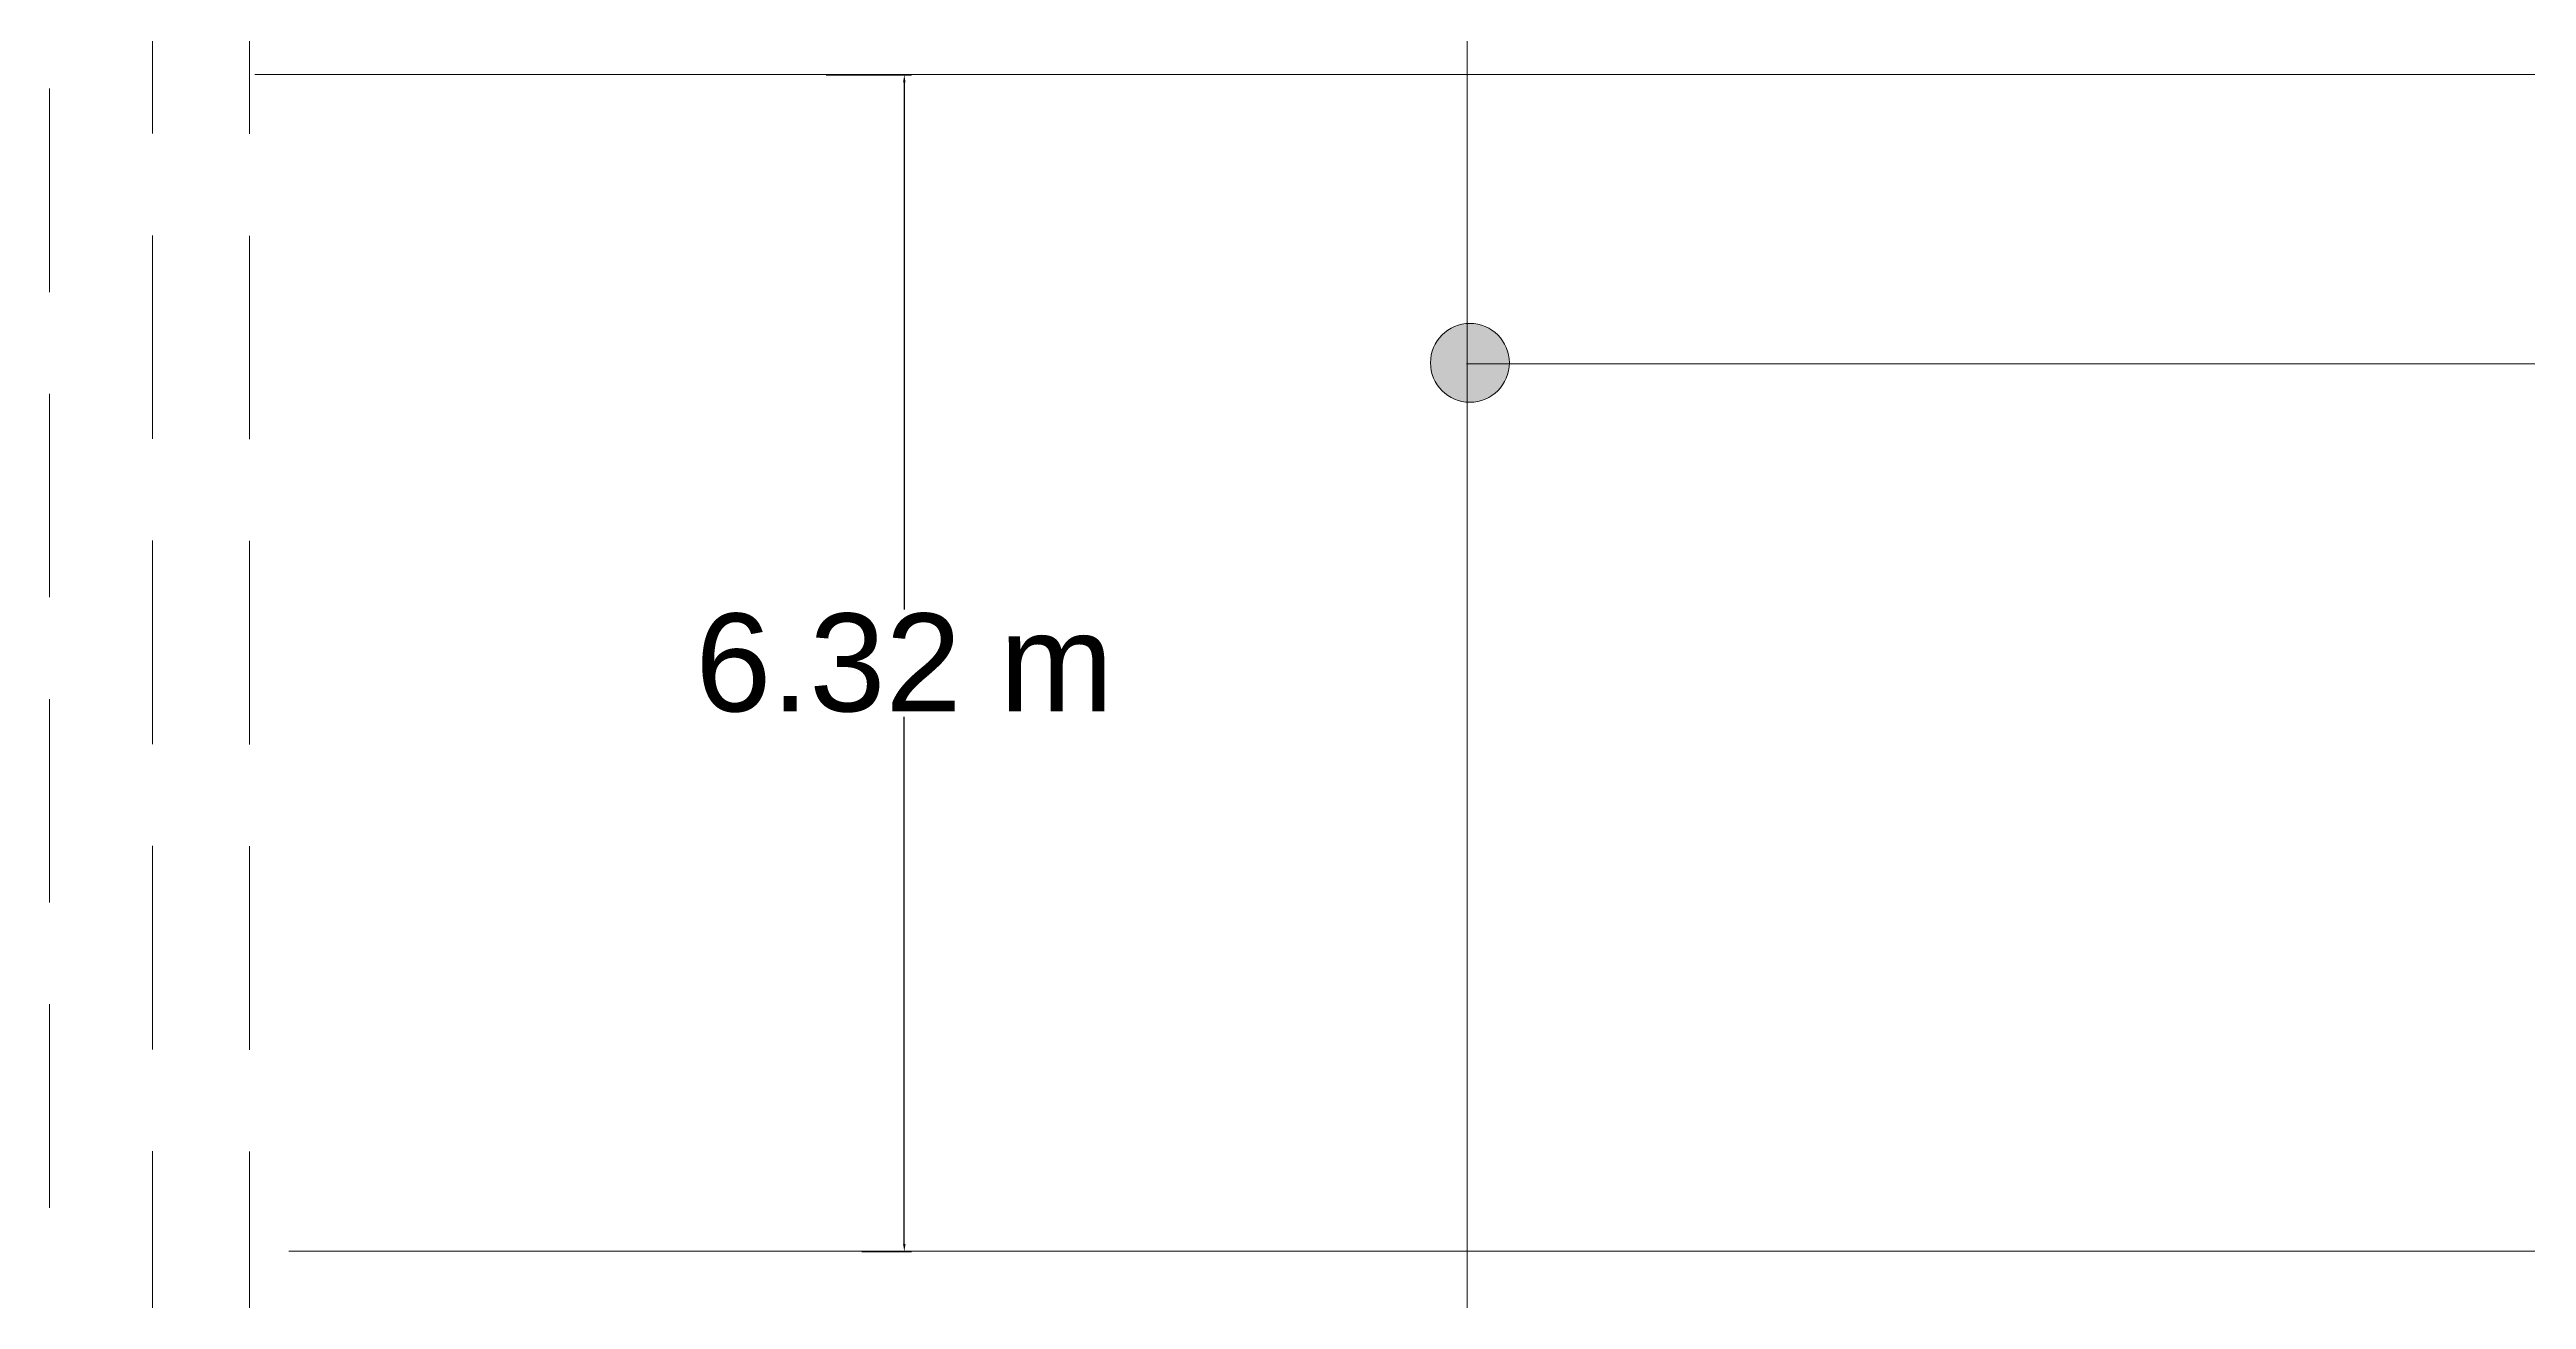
# Model space of a CAD drawing. Header units: inches. Extents: x 3989 to 4711, y 2881 to 3348.
# Drawn here: x 4055.9 to 4116.7, y 3068 to 3098.7 of the extents above; entities that cross this region are included whole.
import ezdxf

# ---------------------------------------------------------------- set-up
doc = ezdxf.new("R2010")
doc.units = ezdxf.units.IN
doc.header["$MEASUREMENT"] = 0
doc.linetypes.add('DASHED', pattern=[0.75, 0.5, -0.25])
doc.styles.get("Standard").update_dxf_attribs({"font": 'arial.ttf'})
doc.dimstyles.get("Standard").update_dxf_attribs({"dimtxt": 0.18, "dimasz": 0.18, "dimexe": 0.18, "dimexo": 0.0625, "dimgap": 0.09, "dimtad": 0, "dimtih": 1, "dimtoh": 1, "dimdec": 4, "dimzin": 0, "dimdsep": 46, "dimtxsty": 'Standard', "dimcen": 0.09, "dimadec": 0, "dimazin": 0, "dimtfac": 1, "dimtdec": 4, "dimtofl": 0, "dimtmove": 0, "dimatfit": 3, "dimfxl": 1, "dimtolj": 1, "dimtzin": 0, "dimarcsym": 0})

# ---------------------------------------------------------------- blocks, each defined once
blk = doc.blocks.new('*D26')
at = {"color": 0, "lineweight": -2, "transparency": 16777216}
for p, q in [((4074.929, 3098.049), (4077.028, 3098.049)), ((4076.848, 3097.869), (4076.848, 3084.913)), ((4076.848, 3069.321), (4076.848, 3082.277)), ((4075.809, 3069.141), (4077.028, 3069.141))]:
    blk.add_line(p, q, dxfattribs=at)
at = {"color": 0, "transparency": 16777216}
for points in [[(4076.818, 3097.869), (4076.878, 3097.869), (4076.848, 3098.049)], [(4076.818, 3069.321), (4076.878, 3069.321), (4076.848, 3069.141)]]:
    blk.add_solid(points, dxfattribs=at)
at = {"layer": 'Defpoints', "color": 0, "transparency": 16777216}
for p in [(4074.867, 3098.049), (4075.747, 3069.141), (4076.848, 3069.141)]:
    blk.add_point(p, dxfattribs=at)
at = {"color": 0, "transparency": 16777216, "insert": (4076.848, 3083.595), "char_height": 0.18, "width": 11.24802, "attachment_point": 5}
blk.add_mtext('\\A1;{\\H13.35778x;6.32 m}', dxfattribs=at)

msp = doc.modelspace()

# ---------------------------------------------------------------- hatches: boundary and pattern name
at = {"lineweight": 0}
h = msp.add_hatch(color=256, dxfattribs=at)
h.dxf.hatch_style = 1
h.paths.add_polyline_path([(4090.8195, 3091.93769), (4090.8195, 3090.9119), (4091.70394, 3090.9119, 0.01577024), (4091.70587, 3090.97293, 0.38963386)])
h.paths.add_polyline_path([(4090.8195, 3091.93769, 0.43922803), (4089.76943, 3090.97293, 0.43922803), (4090.8195, 3090.00818)])
h.paths.add_polyline_path([(4091.70394, 3090.9119), (4090.8195, 3090.9119), (4090.8195, 3090.00818, 0.37158039)])

# ---------------------------------------------------------------- linework, layer by layer
at = {"linetype": 'DASHED', "lineweight": 0, "ltscale": 10}
for p, q in [((4055.85832, 3255.21206), (4055.85832, 3021.67228)), ((4058.38782, 3021.60509), (4058.38782, 3255.07096)), ((4060.76665, 3021.59702), (4060.76665, 3255.12978))]:
    msp.add_line(p, q, dxfattribs=at)
at = {"lineweight": 0}
for p, q in [((4090.66726, 3251.96659), (4090.66726, 3022.0342)), ((4153.52538, 3090.94912), (4090.65559, 3090.94912))]:
    msp.add_line(p, q, dxfattribs=at)
at = {"color": 3, "lineweight": 0}
for p, q in [((4288.29073, 3098.0598), (4060.89654, 3098.0598)), ((4061.7335, 3069.1429), (4289.23691, 3069.1429))]:
    msp.add_line(p, q, dxfattribs=at)
at = {"lineweight": 0}
msp.add_circle((4090.73765, 3090.97293), 0.96822, dxfattribs=at)

# ---------------------------------------------------------------- dimensions: what is measured, and where the dimension line sits
dim = msp.add_linear_dim(base=(4076.84819, 3069.14109), p1=(4074.86684, 3098.04885), p2=(4075.74657, 3069.14109), angle=90, text='{\\H13.35778x;6.32 m}', dimstyle='Standard')
dim.commit()
dim.dimension.update_dxf_attribs({"geometry": '*D26', "text_midpoint": (4076.84819, 3083.59497)})

doc.saveas('drawing.dxf')
